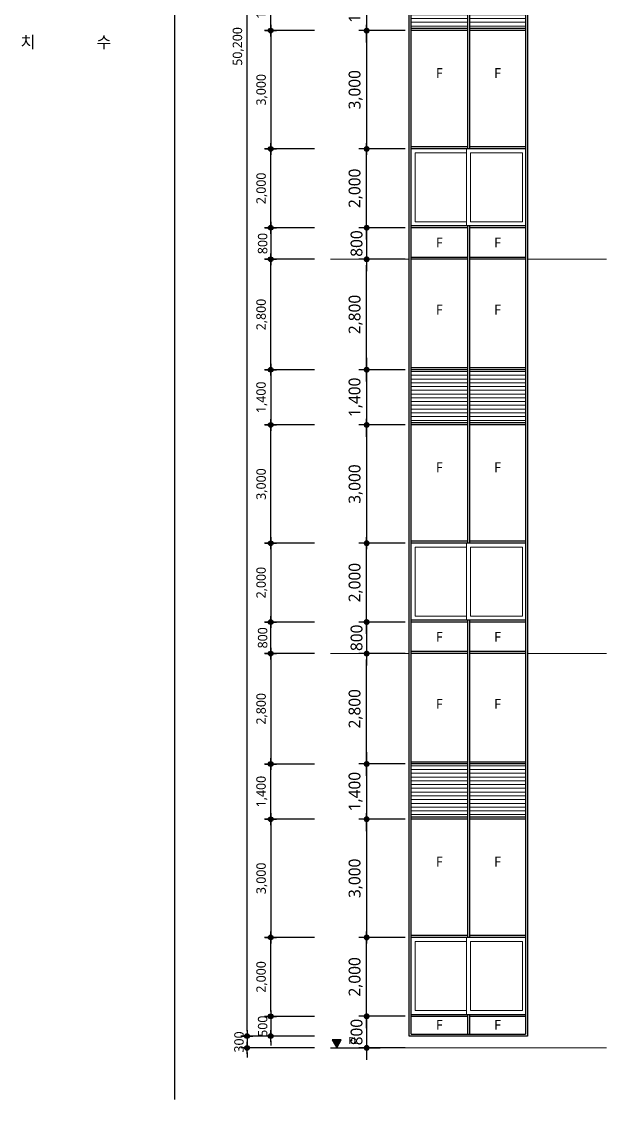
# Model space of a CAD drawing. Header units: millimetres. Extents: x 34479 to 326239, y 111570 to 168880.
# Drawn here: x 205157 to 219987, y 112615 to 139953 of the extents above; entities that cross this region are included whole.
import ezdxf
from ezdxf.enums import TextEntityAlignment as Align

# ---------------------------------------------------------------- set-up
doc = ezdxf.new("R2010")
doc.units = ezdxf.units.MM
doc.header["$LTSCALE"] = 100
doc.header["$MEASUREMENT"] = 0
doc.header["$PDSIZE"] = -10
doc.linetypes.add('CEN', pattern=[62, 60, -1, 0, -1])
doc.layers.get('0').update_dxf_attribs({"linetype": 'CONTINUOUS'})
doc.layers.get('Defpoints').update_dxf_attribs({"color": 153, "linetype": 'CONTINUOUS'})
for name, color, linetype, lineweight in [('A-AXIS-LINE', 1, 'CEN', 15), ('A-ELEV-LIN3', 8, 'CONTINUOUS', 18), ('A-ELEV-WIN', 4, 'CONTINUOUS', 25), ('A-MKXS-TEXT1', 3, 'CONTINUOUS', 25), ('A-XXXX-SYMB', 7, 'CONTINUOUS', 25)]:
    doc.layers.add(name, color=color, linetype=linetype, lineweight=lineweight)
doc.layers.add('A-XXXX-NPLT', color=144, linetype='CONTINUOUS', plot=False)
for name, color, linetype in [('A-XXXX-TABL', 7, 'CONTINUOUS'), ('A-XXXX-TXT2', 3, 'CONTINUOUS'), ('dim', 7, 'CONTINUOUS'), ('NDIM', 7, 'CONTINUOUS')]:
    doc.layers.add(name, color=color, linetype=linetype)
doc.styles.add('HY울릉도L', font='')
doc.styles.add('돋움체', font='')
doc.styles.add('맑은고딕', font='malgun.ttf')
doc.styles.get('HY울릉도L').set_extended_font_data('HYwulM')
doc.styles.get('돋움체').set_extended_font_data('DotumChe')
doc.dimstyles.new('CDIM', dxfattribs={"dimtxt": 3, "dimasz": 1.5, "dimexe": 2, "dimexo": 1, "dimgap": 1, "dimtad": 1, "dimdec": 0, "dimrnd": 0.5, "dimzin": 0, "dimdsep": 32, "dimlunit": 6, "dimtxsty": 'HY울릉도L', "dimblk1": '_CIDOT', "dimblk2": '_CIDOT', "dimsah": 1, "dimcen": 5.5, "dimclrd": 2, "dimclre": 2, "dimclrt": 7, "dimadec": 0, "dimazin": 0, "dimtfac": 1, "dimtdec": 0, "dimtix": 1, "dimtmove": 2, "dimatfit": 1, "dimldrblk": '_CIDOT', "dimfxl": 1, "dimtolj": 1, "dimtzin": 0, "dimlwd": -1, "dimarcsym": 0})
doc.dimstyles.new('NDIM', dxfattribs={"dimscale": 5, "dimtxt": 3, "dimasz": 1.5, "dimexe": 2, "dimexo": 5, "dimgap": 1, "dimtad": 1, "dimdec": 0, "dimrnd": 0.25, "dimzin": 0, "dimdsep": 46, "dimlunit": 6, "dimtxsty": '돋움체', "dimblk1": '_CIDOT', "dimblk2": '_CIDOT', "dimsah": 1, "dimcen": 5, "dimclrd": 7, "dimclre": 7, "dimclrt": 3, "dimadec": 0, "dimazin": 0, "dimtfac": 1, "dimtdec": 0, "dimtix": 1, "dimtmove": 2, "dimatfit": 1, "dimfxl": 1, "dimtolj": 1, "dimtzin": 0, "dimarcsym": 0})

# ---------------------------------------------------------------- blocks, each defined once
blk = doc.blocks.new('_CIDOT')
at = {"color": 0, "linetype": 'ByBlock'}
blk.add_line((2, 0), (-1, 0), dxfattribs=at)
at = {"color": 0, "linetype": 'ByBlock', "const_width": 0.5}
blk.add_lwpolyline([(-0.25, 0, 1), (0.25, 0, 1)], format="xyb", close=True, dxfattribs=at)
blk = doc.blocks.new('*D224')
at = {"layer": 'A-XXXX-NPLT', "transparency": 16777216}
for p, q in [((-1080, 10850), (-1080, 11000)), ((-1080, 10700), (-1080, 9900)), ((-1080, 9750), (-1080, 9600))]:
    blk.add_line(p, q, dxfattribs=at)
at = {"layer": 'A-XXXX-NPLT', "lineweight": -2, "transparency": 16777216}
for p, q in [((-100, 10700), (-1280, 10700)), ((-100, 9900), (-1280, 9900))]:
    blk.add_line(p, q, dxfattribs=at)
at = {"layer": 'Defpoints', "color": 0, "transparency": 16777216}
for p in [(0, 10700), (-1080, 9900), (0, 9900)]:
    blk.add_point(p, dxfattribs=at)
at = {"layer": 'A-XXXX-NPLT', "transparency": 16777216, "xscale": 150, "yscale": 150, "zscale": 150}
for p, rotation in [((-1080, 10700), 270), ((-1080, 9900), 90)]:
    blk.add_blockref('_CIDOT', p, dxfattribs=dict(at, rotation=rotation))
at = {"layer": 'A-XXXX-NPLT', "color": 3, "transparency": 16777216, "insert": (-1335, 10300), "char_height": 300, "attachment_point": 5, "rotation": 90, "style": '맑은고딕'}
blk.add_mtext('\\A1;800', dxfattribs=at)
blk = doc.blocks.new('*D225')
at = {"layer": 'A-XXXX-NPLT', "lineweight": -2, "transparency": 16777216}
for p, q in [((-100, 12700), (-1280, 12700)), ((-100, 10700), (-1280, 10700))]:
    blk.add_line(p, q, dxfattribs=at)
at = {"layer": 'A-XXXX-NPLT', "transparency": 16777216}
blk.add_line((-1080, 10850), (-1080, 12550), dxfattribs=at)
at = {"layer": 'Defpoints', "color": 0, "transparency": 16777216}
for p in [(-1080, 12700), (0, 12700), (0, 10700)]:
    blk.add_point(p, dxfattribs=at)
at = {"layer": 'A-XXXX-NPLT', "transparency": 16777216, "xscale": 150, "yscale": 150, "zscale": 150}
for p, rotation in [((-1080, 12700), 90), ((-1080, 10700), 270)]:
    blk.add_blockref('_CIDOT', p, dxfattribs=dict(at, rotation=rotation))
at = {"layer": 'A-XXXX-NPLT', "color": 3, "transparency": 16777216, "insert": (-1360, 11700), "char_height": 300, "attachment_point": 5, "rotation": 90, "style": '맑은고딕'}
blk.add_mtext('\\A1;2,000', dxfattribs=at)
blk = doc.blocks.new('*D226')
at = {"layer": 'A-XXXX-NPLT', "lineweight": -2, "transparency": 16777216}
for p, q in [((-100, 19900), (-1280, 19900)), ((-100, 17100), (-1280, 17100))]:
    blk.add_line(p, q, dxfattribs=at)
at = {"layer": 'A-XXXX-NPLT', "transparency": 16777216}
blk.add_line((-1080, 17250), (-1080, 19750), dxfattribs=at)
at = {"layer": 'Defpoints', "color": 0, "transparency": 16777216}
for p in [(-1080, 19900), (0, 19900), (0, 17100)]:
    blk.add_point(p, dxfattribs=at)
at = {"layer": 'A-XXXX-NPLT', "transparency": 16777216, "xscale": 150, "yscale": 150, "zscale": 150}
for p, rotation in [((-1080, 19900), 90), ((-1080, 17100), 270)]:
    blk.add_blockref('_CIDOT', p, dxfattribs=dict(at, rotation=rotation))
at = {"layer": 'A-XXXX-NPLT', "color": 3, "transparency": 16777216, "insert": (-1360, 18500), "char_height": 300, "attachment_point": 5, "rotation": 90, "style": '맑은고딕'}
blk.add_mtext('\\A1;2,800', dxfattribs=at)
blk = doc.blocks.new('*D227')
at = {"layer": 'A-XXXX-NPLT', "lineweight": -2, "transparency": 16777216}
for p, q in [((-100, 17100), (-1280, 17100)), ((-100, 15700), (-1280, 15700))]:
    blk.add_line(p, q, dxfattribs=at)
at = {"layer": 'A-XXXX-NPLT', "transparency": 16777216}
blk.add_line((-1080, 16950), (-1080, 15850), dxfattribs=at)
at = {"layer": 'Defpoints', "color": 0, "transparency": 16777216}
for p in [(0, 17100), (-1080, 15700), (0, 15700)]:
    blk.add_point(p, dxfattribs=at)
at = {"layer": 'A-XXXX-NPLT', "transparency": 16777216, "xscale": 150, "yscale": 150, "zscale": 150}
for p, rotation in [((-1080, 17100), 90), ((-1080, 15700), 270)]:
    blk.add_blockref('_CIDOT', p, dxfattribs=dict(at, rotation=rotation))
at = {"layer": 'A-XXXX-NPLT', "color": 3, "transparency": 16777216, "insert": (-1361, 16400), "char_height": 300, "attachment_point": 5, "rotation": 90, "style": '맑은고딕'}
blk.add_mtext('\\A1;1,400', dxfattribs=at)
blk = doc.blocks.new('*D228')
at = {"layer": 'A-XXXX-NPLT', "lineweight": -2, "transparency": 16777216}
for p, q in [((-100, 15700), (-1280, 15700)), ((-100, 12700), (-1280, 12700))]:
    blk.add_line(p, q, dxfattribs=at)
at = {"layer": 'A-XXXX-NPLT', "transparency": 16777216}
blk.add_line((-1080, 15550), (-1080, 12850), dxfattribs=at)
at = {"layer": 'Defpoints', "color": 0, "transparency": 16777216}
for p in [(0, 15700), (-1080, 12700), (0, 12700)]:
    blk.add_point(p, dxfattribs=at)
at = {"layer": 'A-XXXX-NPLT', "transparency": 16777216, "xscale": 150, "yscale": 150, "zscale": 150}
for p, rotation in [((-1080, 15700), 90), ((-1080, 12700), 270)]:
    blk.add_blockref('_CIDOT', p, dxfattribs=dict(at, rotation=rotation))
at = {"layer": 'A-XXXX-NPLT', "color": 3, "transparency": 16777216, "insert": (-1360, 14200), "char_height": 300, "attachment_point": 5, "rotation": 90, "style": '맑은고딕'}
blk.add_mtext('\\A1;3,000', dxfattribs=at)
blk = doc.blocks.new('*D229')
at = {"layer": 'A-XXXX-NPLT', "transparency": 16777216}
for p, q in [((-1080, 850), (-1080, 1000)), ((-1080, 700), (-1080, -100)), ((-1080, -250), (-1080, -400))]:
    blk.add_line(p, q, dxfattribs=at)
at = {"layer": 'A-XXXX-NPLT', "lineweight": -2, "transparency": 16777216}
for p, q in [((-100, 700), (-1280, 700)), ((-100, -100), (-1280, -100))]:
    blk.add_line(p, q, dxfattribs=at)
at = {"layer": 'Defpoints', "color": 0, "transparency": 16777216}
for p in [(0, 700), (-1080, -100), (0, -100)]:
    blk.add_point(p, dxfattribs=at)
at = {"layer": 'A-XXXX-NPLT', "transparency": 16777216, "xscale": 150, "yscale": 150, "zscale": 150}
for p, rotation in [((-1080, 700), 270), ((-1080, -100), 90)]:
    blk.add_blockref('_CIDOT', p, dxfattribs=dict(at, rotation=rotation))
at = {"layer": 'A-XXXX-NPLT', "color": 3, "transparency": 16777216, "insert": (-1335, 300), "char_height": 300, "attachment_point": 5, "rotation": 90, "style": '맑은고딕'}
blk.add_mtext('\\A1;800', dxfattribs=at)
blk = doc.blocks.new('*D230')
at = {"layer": 'A-XXXX-NPLT', "lineweight": -2, "transparency": 16777216}
for p, q in [((-100, 2700), (-1280, 2700)), ((-100, 700), (-1280, 700))]:
    blk.add_line(p, q, dxfattribs=at)
at = {"layer": 'A-XXXX-NPLT', "transparency": 16777216}
blk.add_line((-1080, 850), (-1080, 2550), dxfattribs=at)
at = {"layer": 'Defpoints', "color": 0, "transparency": 16777216}
for p in [(-1080, 2700), (0, 2700), (0, 700)]:
    blk.add_point(p, dxfattribs=at)
at = {"layer": 'A-XXXX-NPLT', "transparency": 16777216, "xscale": 150, "yscale": 150, "zscale": 150}
for p, rotation in [((-1080, 2700), 90), ((-1080, 700), 270)]:
    blk.add_blockref('_CIDOT', p, dxfattribs=dict(at, rotation=rotation))
at = {"layer": 'A-XXXX-NPLT', "color": 3, "transparency": 16777216, "insert": (-1360, 1700), "char_height": 300, "attachment_point": 5, "rotation": 90, "style": '맑은고딕'}
blk.add_mtext('\\A1;2,000', dxfattribs=at)
blk = doc.blocks.new('*D231')
at = {"layer": 'A-XXXX-NPLT', "lineweight": -2, "transparency": 16777216}
for p, q in [((-100, 9900), (-1280, 9900)), ((-100, 7100), (-1280, 7100))]:
    blk.add_line(p, q, dxfattribs=at)
at = {"layer": 'A-XXXX-NPLT', "transparency": 16777216}
blk.add_line((-1080, 7250), (-1080, 9750), dxfattribs=at)
at = {"layer": 'Defpoints', "color": 0, "transparency": 16777216}
for p in [(-1080, 9900), (0, 9900), (0, 7100)]:
    blk.add_point(p, dxfattribs=at)
at = {"layer": 'A-XXXX-NPLT', "transparency": 16777216, "xscale": 150, "yscale": 150, "zscale": 150}
for p, rotation in [((-1080, 9900), 90), ((-1080, 7100), 270)]:
    blk.add_blockref('_CIDOT', p, dxfattribs=dict(at, rotation=rotation))
at = {"layer": 'A-XXXX-NPLT', "color": 3, "transparency": 16777216, "insert": (-1360, 8500), "char_height": 300, "attachment_point": 5, "rotation": 90, "style": '맑은고딕'}
blk.add_mtext('\\A1;2,800', dxfattribs=at)
blk = doc.blocks.new('*D232')
at = {"layer": 'A-XXXX-NPLT', "lineweight": -2, "transparency": 16777216}
for p, q in [((-100, 7100), (-1280, 7100)), ((-100, 5700), (-1280, 5700))]:
    blk.add_line(p, q, dxfattribs=at)
at = {"layer": 'A-XXXX-NPLT', "transparency": 16777216}
blk.add_line((-1080, 6950), (-1080, 5850), dxfattribs=at)
at = {"layer": 'Defpoints', "color": 0, "transparency": 16777216}
for p in [(0, 7100), (-1080, 5700), (0, 5700)]:
    blk.add_point(p, dxfattribs=at)
at = {"layer": 'A-XXXX-NPLT', "transparency": 16777216, "xscale": 150, "yscale": 150, "zscale": 150}
for p, rotation in [((-1080, 7100), 90), ((-1080, 5700), 270)]:
    blk.add_blockref('_CIDOT', p, dxfattribs=dict(at, rotation=rotation))
at = {"layer": 'A-XXXX-NPLT', "color": 3, "transparency": 16777216, "insert": (-1361, 6400), "char_height": 300, "attachment_point": 5, "rotation": 90, "style": '맑은고딕'}
blk.add_mtext('\\A1;1,400', dxfattribs=at)
blk = doc.blocks.new('*D233')
at = {"layer": 'A-XXXX-NPLT', "lineweight": -2, "transparency": 16777216}
for p, q in [((-100, 5700), (-1280, 5700)), ((-100, 2700), (-1280, 2700))]:
    blk.add_line(p, q, dxfattribs=at)
at = {"layer": 'A-XXXX-NPLT', "transparency": 16777216}
blk.add_line((-1080, 5550), (-1080, 2850), dxfattribs=at)
at = {"layer": 'Defpoints', "color": 0, "transparency": 16777216}
for p in [(0, 5700), (-1080, 2700), (0, 2700)]:
    blk.add_point(p, dxfattribs=at)
at = {"layer": 'A-XXXX-NPLT', "transparency": 16777216, "xscale": 150, "yscale": 150, "zscale": 150}
for p, rotation in [((-1080, 5700), 90), ((-1080, 2700), 270)]:
    blk.add_blockref('_CIDOT', p, dxfattribs=dict(at, rotation=rotation))
at = {"layer": 'A-XXXX-NPLT', "color": 3, "transparency": 16777216, "insert": (-1360, 4200), "char_height": 300, "attachment_point": 5, "rotation": 90, "style": '맑은고딕'}
blk.add_mtext('\\A1;3,000', dxfattribs=at)
blk = doc.blocks.new('*D234')
at = {"layer": 'A-XXXX-NPLT', "transparency": 16777216}
for p, q in [((-1080, 20850), (-1080, 21000)), ((-1080, 20700), (-1080, 19900)), ((-1080, 19750), (-1080, 19600))]:
    blk.add_line(p, q, dxfattribs=at)
at = {"layer": 'A-XXXX-NPLT', "lineweight": -2, "transparency": 16777216}
for p, q in [((-100, 20700), (-1280, 20700)), ((-100, 19900), (-1280, 19900))]:
    blk.add_line(p, q, dxfattribs=at)
at = {"layer": 'Defpoints', "color": 0, "transparency": 16777216}
for p in [(0, 20700), (-1080, 19900), (0, 19900)]:
    blk.add_point(p, dxfattribs=at)
at = {"layer": 'A-XXXX-NPLT', "transparency": 16777216, "xscale": 150, "yscale": 150, "zscale": 150}
for p, rotation in [((-1080, 20700), 270), ((-1080, 19900), 90)]:
    blk.add_blockref('_CIDOT', p, dxfattribs=dict(at, rotation=rotation))
at = {"layer": 'A-XXXX-NPLT', "color": 3, "transparency": 16777216, "insert": (-1335, 20300), "char_height": 300, "attachment_point": 5, "rotation": 90, "style": '맑은고딕'}
blk.add_mtext('\\A1;800', dxfattribs=at)
blk = doc.blocks.new('*D235')
at = {"layer": 'A-XXXX-NPLT', "lineweight": -2, "transparency": 16777216}
for p, q in [((-100, 22700), (-1280, 22700)), ((-100, 20700), (-1280, 20700))]:
    blk.add_line(p, q, dxfattribs=at)
at = {"layer": 'A-XXXX-NPLT', "transparency": 16777216}
blk.add_line((-1080, 20850), (-1080, 22550), dxfattribs=at)
at = {"layer": 'Defpoints', "color": 0, "transparency": 16777216}
for p in [(-1080, 22700), (0, 22700), (0, 20700)]:
    blk.add_point(p, dxfattribs=at)
at = {"layer": 'A-XXXX-NPLT', "transparency": 16777216, "xscale": 150, "yscale": 150, "zscale": 150}
for p, rotation in [((-1080, 22700), 90), ((-1080, 20700), 270)]:
    blk.add_blockref('_CIDOT', p, dxfattribs=dict(at, rotation=rotation))
at = {"layer": 'A-XXXX-NPLT', "color": 3, "transparency": 16777216, "insert": (-1360, 21700), "char_height": 300, "attachment_point": 5, "rotation": 90, "style": '맑은고딕'}
blk.add_mtext('\\A1;2,000', dxfattribs=at)
blk = doc.blocks.new('*D237')
at = {"layer": 'A-XXXX-NPLT', "lineweight": -2, "transparency": 16777216}
for p, q in [((-100, 27100), (-1280, 27100)), ((-100, 25700), (-1280, 25700))]:
    blk.add_line(p, q, dxfattribs=at)
at = {"layer": 'A-XXXX-NPLT', "transparency": 16777216}
blk.add_line((-1080, 26950), (-1080, 25850), dxfattribs=at)
at = {"layer": 'Defpoints', "color": 0, "transparency": 16777216}
for p in [(0, 27100), (-1080, 25700), (0, 25700)]:
    blk.add_point(p, dxfattribs=at)
at = {"layer": 'A-XXXX-NPLT', "transparency": 16777216, "xscale": 150, "yscale": 150, "zscale": 150}
for p, rotation in [((-1080, 27100), 90), ((-1080, 25700), 270)]:
    blk.add_blockref('_CIDOT', p, dxfattribs=dict(at, rotation=rotation))
at = {"layer": 'A-XXXX-NPLT', "color": 3, "transparency": 16777216, "insert": (-1361, 26400), "char_height": 300, "attachment_point": 5, "rotation": 90, "style": '맑은고딕'}
blk.add_mtext('\\A1;1,400', dxfattribs=at)
blk = doc.blocks.new('*D238')
at = {"layer": 'A-XXXX-NPLT', "lineweight": -2, "transparency": 16777216}
for p, q in [((-100, 25700), (-1280, 25700)), ((-100, 22700), (-1280, 22700))]:
    blk.add_line(p, q, dxfattribs=at)
at = {"layer": 'A-XXXX-NPLT', "transparency": 16777216}
blk.add_line((-1080, 25550), (-1080, 22850), dxfattribs=at)
at = {"layer": 'Defpoints', "color": 0, "transparency": 16777216}
for p in [(0, 25700), (-1080, 22700), (0, 22700)]:
    blk.add_point(p, dxfattribs=at)
at = {"layer": 'A-XXXX-NPLT', "transparency": 16777216, "xscale": 150, "yscale": 150, "zscale": 150}
for p, rotation in [((-1080, 25700), 90), ((-1080, 22700), 270)]:
    blk.add_blockref('_CIDOT', p, dxfattribs=dict(at, rotation=rotation))
at = {"layer": 'A-XXXX-NPLT', "color": 3, "transparency": 16777216, "insert": (-1360, 24200), "char_height": 300, "attachment_point": 5, "rotation": 90, "style": '맑은고딕'}
blk.add_mtext('\\A1;3,000', dxfattribs=at)
blk = doc.blocks.new('DIMDOT')
at = {"layer": 'dim'}
h = blk.add_hatch(color=7, dxfattribs=at)
h.paths.add_polyline_path([(0, 0.23), (0, 0.5, 0.414214), (-0.5, 0), (-0.23, 0, -0.414214)])
h.paths.add_polyline_path([(0, 0.23, 0.414214), (-0.23, 0), (0, 0)])
h.paths.add_polyline_path([(0.23, 0, 0.414214), (0, 0.23), (0, 0)], flags=17)
h.paths.add_polyline_path([(0, 0.5), (0, 0.23, -0.414214), (0.23, 0), (0.5, 0, 0.414214)])
h.paths.add_polyline_path([(0.5, 0), (0.23, 0, -0.414214), (0, -0.23), (0, -0.5, 0.414214)])
h.paths.add_polyline_path([(0.23, 0), (0, 0), (0, -0.23, 0.414214)], flags=17)
h.paths.add_polyline_path([(0, 0), (-0.23, 0, 0.414214), (0, -0.23)])
h.paths.add_polyline_path([(0, -0.5), (0, -0.23, -0.414214), (-0.23, 0), (-0.5, 0, 0.414214)])
at = {"layer": 'dim', "color": 7}
for p, q in [((-1.25, 0), (1.25, 0)), ((0, -1.25), (0, 1.25))]:
    blk.add_line(p, q, dxfattribs=at)
for radius in [0.5, 0.233]:
    blk.add_circle((0, 0), radius, dxfattribs=at)
blk = doc.blocks.new('*D257')
at = {"layer": 'Defpoints', "color": 0, "transparency": 16777216}
for p in [(210875, 164423, 0), (212987, 164423), (212987, 114223, 0)]:
    blk.add_point(p, dxfattribs=at)
at = {"layer": 'NDIM', "lineweight": -2, "transparency": 16777216}
for p, q in [((212587, 164423, 0), (210715, 164423, 0)), ((210875, 114343, 0), (210875, 164303, 0)), ((212587, 114223, 0), (210715, 114223, 0))]:
    blk.add_line(p, q, dxfattribs=at)
at = {"layer": 'NDIM', "lineweight": -2, "transparency": 16777216, "xscale": 120, "yscale": 120, "zscale": 120}
for p, rotation in [((210875, 164423, 0), 90), ((210875, 114223, 0), 270)]:
    blk.add_blockref('DIMDOT', p, dxfattribs=dict(at, rotation=rotation))
at = {"layer": 'NDIM', "color": 3, "transparency": 16777216, "insert": (210651, 139323, 0), "char_height": 240, "attachment_point": 5, "rotation": 90, "style": '맑은고딕'}
blk.add_mtext('\\A1;50,200', dxfattribs=at)
blk = doc.blocks.new('*D260')
at = {"layer": 'Defpoints', "color": 0, "transparency": 16777216}
for p in [(212987, 114223, 0), (210875, 113923, 0), (212987, 113923, 0)]:
    blk.add_point(p, dxfattribs=at)
at = {"layer": 'NDIM', "lineweight": -2, "transparency": 16777216}
for p, q in [((210875, 114343, 0), (210875, 114463, 0)), ((212587, 114223, 0), (210715, 114223, 0)), ((210875, 114223, 0), (210875, 113923, 0)), ((212587, 113923, 0), (210715, 113923, 0)), ((210875, 113803, 0), (210875, 113683, 0))]:
    blk.add_line(p, q, dxfattribs=at)
at = {"layer": 'NDIM', "lineweight": -2, "transparency": 16777216, "xscale": 120, "yscale": 120, "zscale": 120}
for p, rotation in [((210875, 114223, 0), 270), ((210875, 113923, 0), 90)]:
    blk.add_blockref('DIMDOT', p, dxfattribs=dict(at, rotation=rotation))
at = {"layer": 'NDIM', "color": 3, "transparency": 16777216, "insert": (210671, 114073, 0), "char_height": 240, "attachment_point": 5, "rotation": 90, "style": '맑은고딕'}
blk.add_mtext('\\A1;300', dxfattribs=at)
blk = doc.blocks.new('*D268')
at = {"layer": 'Defpoints', "color": 0, "transparency": 16777216}
for p in [(211475, 141123), (212987, 141123, 0), (212987, 139723, 0)]:
    blk.add_point(p, dxfattribs=at)
at = {"layer": 'NDIM', "lineweight": -2, "transparency": 16777216}
for p, q in [((212587, 141123), (211315, 141123)), ((211475, 139843), (211475, 141003)), ((212587, 139723), (211315, 139723))]:
    blk.add_line(p, q, dxfattribs=at)
at = {"layer": 'NDIM', "lineweight": -2, "transparency": 16777216, "xscale": 120, "yscale": 120, "zscale": 120}
for p, rotation in [((211475, 141123), 90), ((211475, 139723), 270)]:
    blk.add_blockref('DIMDOT', p, dxfattribs=dict(at, rotation=rotation))
at = {"layer": 'NDIM', "color": 3, "transparency": 16777216, "insert": (211250, 140423), "char_height": 240, "attachment_point": 5, "rotation": 90, "style": '맑은고딕'}
blk.add_mtext('\\A1;1,400', dxfattribs=at)
blk = doc.blocks.new('*D269')
at = {"layer": 'Defpoints', "color": 0, "transparency": 16777216}
for p in [(212987, 139723, 0), (211475, 136723), (212987, 136723, 0)]:
    blk.add_point(p, dxfattribs=at)
at = {"layer": 'NDIM', "lineweight": -2, "transparency": 16777216}
for p, q in [((212587, 139723), (211315, 139723)), ((211475, 139603), (211475, 136843)), ((212587, 136723), (211315, 136723))]:
    blk.add_line(p, q, dxfattribs=at)
at = {"layer": 'NDIM', "lineweight": -2, "transparency": 16777216, "xscale": 120, "yscale": 120, "zscale": 120}
for p, rotation in [((211475, 139723), 90), ((211475, 136723), 270)]:
    blk.add_blockref('DIMDOT', p, dxfattribs=dict(at, rotation=rotation))
at = {"layer": 'NDIM', "color": 3, "transparency": 16777216, "insert": (211251, 138223), "char_height": 240, "attachment_point": 5, "rotation": 90, "style": '맑은고딕'}
blk.add_mtext('\\A1;3,000', dxfattribs=at)
blk = doc.blocks.new('*D270')
at = {"layer": 'Defpoints', "color": 0, "transparency": 16777216}
for p in [(211475, 136723), (212987, 136723, 0), (212987, 134723, 0)]:
    blk.add_point(p, dxfattribs=at)
at = {"layer": 'NDIM', "lineweight": -2, "transparency": 16777216}
for p, q in [((212587, 136723), (211315, 136723)), ((211475, 134843), (211475, 136603)), ((212587, 134723), (211315, 134723))]:
    blk.add_line(p, q, dxfattribs=at)
at = {"layer": 'NDIM', "lineweight": -2, "transparency": 16777216, "xscale": 120, "yscale": 120, "zscale": 120}
for p, rotation in [((211475, 136723), 90), ((211475, 134723), 270)]:
    blk.add_blockref('DIMDOT', p, dxfattribs=dict(at, rotation=rotation))
at = {"layer": 'NDIM', "color": 3, "transparency": 16777216, "insert": (211251, 135723), "char_height": 240, "attachment_point": 5, "rotation": 90, "style": '맑은고딕'}
blk.add_mtext('\\A1;2,000', dxfattribs=at)
blk = doc.blocks.new('*D271')
at = {"layer": 'Defpoints', "color": 0, "transparency": 16777216}
for p in [(212987, 134723, 0), (211475, 133923), (212987, 133923, 0)]:
    blk.add_point(p, dxfattribs=at)
at = {"layer": 'NDIM', "lineweight": -2, "transparency": 16777216}
for p, q in [((212587, 134723), (211315, 134723)), ((211475, 134603), (211475, 134043)), ((212587, 133923), (211315, 133923))]:
    blk.add_line(p, q, dxfattribs=at)
at = {"layer": 'NDIM', "lineweight": -2, "transparency": 16777216, "xscale": 120, "yscale": 120, "zscale": 120}
for p, rotation in [((211475, 134723), 90), ((211475, 133923), 270)]:
    blk.add_blockref('DIMDOT', p, dxfattribs=dict(at, rotation=rotation))
at = {"layer": 'NDIM', "color": 3, "transparency": 16777216, "insert": (211271, 134323), "char_height": 240, "attachment_point": 5, "rotation": 90, "style": '맑은고딕'}
blk.add_mtext('\\A1;800', dxfattribs=at)
blk = doc.blocks.new('*D272')
at = {"layer": 'Defpoints', "color": 0, "transparency": 16777216}
for p in [(211475, 133923), (212987, 133923, 0), (212987, 131123, 0)]:
    blk.add_point(p, dxfattribs=at)
at = {"layer": 'NDIM', "lineweight": -2, "transparency": 16777216}
for p, q in [((212587, 133923), (211315, 133923)), ((211475, 131243), (211475, 133803)), ((212587, 131123), (211315, 131123))]:
    blk.add_line(p, q, dxfattribs=at)
at = {"layer": 'NDIM', "lineweight": -2, "transparency": 16777216, "xscale": 120, "yscale": 120, "zscale": 120}
for p, rotation in [((211475, 133923), 90), ((211475, 131123), 270)]:
    blk.add_blockref('DIMDOT', p, dxfattribs=dict(at, rotation=rotation))
at = {"layer": 'NDIM', "color": 3, "transparency": 16777216, "insert": (211251, 132523), "char_height": 240, "attachment_point": 5, "rotation": 90, "style": '맑은고딕'}
blk.add_mtext('\\A1;2,800', dxfattribs=at)
blk = doc.blocks.new('*D273')
at = {"layer": 'Defpoints', "color": 0, "transparency": 16777216}
for p in [(212987, 131123, 0), (211475, 129723), (212987, 129723, 0)]:
    blk.add_point(p, dxfattribs=at)
at = {"layer": 'NDIM', "lineweight": -2, "transparency": 16777216}
for p, q in [((212587, 131123), (211315, 131123)), ((211475, 131003), (211475, 129843)), ((212587, 129723), (211315, 129723))]:
    blk.add_line(p, q, dxfattribs=at)
at = {"layer": 'NDIM', "lineweight": -2, "transparency": 16777216, "xscale": 120, "yscale": 120, "zscale": 120}
for p, rotation in [((211475, 131123), 90), ((211475, 129723), 270)]:
    blk.add_blockref('DIMDOT', p, dxfattribs=dict(at, rotation=rotation))
at = {"layer": 'NDIM', "color": 3, "transparency": 16777216, "insert": (211250, 130423), "char_height": 240, "attachment_point": 5, "rotation": 90, "style": '맑은고딕'}
blk.add_mtext('\\A1;1,400', dxfattribs=at)
blk = doc.blocks.new('*D274')
at = {"layer": 'Defpoints', "color": 0, "transparency": 16777216}
for p in [(211475, 129723), (212987, 129723, 0), (212987, 126723, 0)]:
    blk.add_point(p, dxfattribs=at)
at = {"layer": 'NDIM', "lineweight": -2, "transparency": 16777216}
for p, q in [((212587, 129723), (211315, 129723)), ((211475, 126843), (211475, 129603)), ((212587, 126723), (211315, 126723))]:
    blk.add_line(p, q, dxfattribs=at)
at = {"layer": 'NDIM', "lineweight": -2, "transparency": 16777216, "xscale": 120, "yscale": 120, "zscale": 120}
for p, rotation in [((211475, 129723), 90), ((211475, 126723), 270)]:
    blk.add_blockref('DIMDOT', p, dxfattribs=dict(at, rotation=rotation))
at = {"layer": 'NDIM', "color": 3, "transparency": 16777216, "insert": (211251, 128223), "char_height": 240, "attachment_point": 5, "rotation": 90, "style": '맑은고딕'}
blk.add_mtext('\\A1;3,000', dxfattribs=at)
blk = doc.blocks.new('*D275')
at = {"layer": 'Defpoints', "color": 0, "transparency": 16777216}
for p in [(212987, 126723, 0), (211475, 124723), (212987, 124723, 0)]:
    blk.add_point(p, dxfattribs=at)
at = {"layer": 'NDIM', "lineweight": -2, "transparency": 16777216}
for p, q in [((212587, 126723), (211315, 126723)), ((211475, 126603), (211475, 124843)), ((212587, 124723), (211315, 124723))]:
    blk.add_line(p, q, dxfattribs=at)
at = {"layer": 'NDIM', "lineweight": -2, "transparency": 16777216, "xscale": 120, "yscale": 120, "zscale": 120}
for p, rotation in [((211475, 126723), 90), ((211475, 124723), 270)]:
    blk.add_blockref('DIMDOT', p, dxfattribs=dict(at, rotation=rotation))
at = {"layer": 'NDIM', "color": 3, "transparency": 16777216, "insert": (211251, 125723), "char_height": 240, "attachment_point": 5, "rotation": 90, "style": '맑은고딕'}
blk.add_mtext('\\A1;2,000', dxfattribs=at)
blk = doc.blocks.new('*D276')
at = {"layer": 'Defpoints', "color": 0, "transparency": 16777216}
for p in [(211475, 124723), (212987, 124723, 0), (212987, 123923, 0)]:
    blk.add_point(p, dxfattribs=at)
at = {"layer": 'NDIM', "lineweight": -2, "transparency": 16777216}
for p, q in [((212587, 124723), (211315, 124723)), ((211475, 124043), (211475, 124603)), ((212587, 123923), (211315, 123923))]:
    blk.add_line(p, q, dxfattribs=at)
at = {"layer": 'NDIM', "lineweight": -2, "transparency": 16777216, "xscale": 120, "yscale": 120, "zscale": 120}
for p, rotation in [((211475, 124723), 90), ((211475, 123923), 270)]:
    blk.add_blockref('DIMDOT', p, dxfattribs=dict(at, rotation=rotation))
at = {"layer": 'NDIM', "color": 3, "transparency": 16777216, "insert": (211271, 124323), "char_height": 240, "attachment_point": 5, "rotation": 90, "style": '맑은고딕'}
blk.add_mtext('\\A1;800', dxfattribs=at)
blk = doc.blocks.new('*D277')
at = {"layer": 'Defpoints', "color": 0, "transparency": 16777216}
for p in [(212987, 123923, 0), (211475, 121123), (212987, 121123, 0)]:
    blk.add_point(p, dxfattribs=at)
at = {"layer": 'NDIM', "lineweight": -2, "transparency": 16777216}
for p, q in [((212587, 123923), (211315, 123923)), ((211475, 123803), (211475, 121243)), ((212587, 121123), (211315, 121123))]:
    blk.add_line(p, q, dxfattribs=at)
at = {"layer": 'NDIM', "lineweight": -2, "transparency": 16777216, "xscale": 120, "yscale": 120, "zscale": 120}
for p, rotation in [((211475, 123923), 90), ((211475, 121123), 270)]:
    blk.add_blockref('DIMDOT', p, dxfattribs=dict(at, rotation=rotation))
at = {"layer": 'NDIM', "color": 3, "transparency": 16777216, "insert": (211251, 122523), "char_height": 240, "attachment_point": 5, "rotation": 90, "style": '맑은고딕'}
blk.add_mtext('\\A1;2,800', dxfattribs=at)
blk = doc.blocks.new('*D278')
at = {"layer": 'Defpoints', "color": 0, "transparency": 16777216}
for p in [(211475, 116723), (212987, 116723, 0), (212987, 114723, 0)]:
    blk.add_point(p, dxfattribs=at)
at = {"layer": 'NDIM', "lineweight": -2, "transparency": 16777216}
for p, q in [((212587, 116723), (211315, 116723)), ((211475, 114843), (211475, 116603)), ((212587, 114723), (211315, 114723))]:
    blk.add_line(p, q, dxfattribs=at)
at = {"layer": 'NDIM', "lineweight": -2, "transparency": 16777216, "xscale": 120, "yscale": 120, "zscale": 120}
for p, rotation in [((211475, 116723), 90), ((211475, 114723), 270)]:
    blk.add_blockref('DIMDOT', p, dxfattribs=dict(at, rotation=rotation))
at = {"layer": 'NDIM', "color": 3, "transparency": 16777216, "insert": (211251, 115723), "char_height": 240, "attachment_point": 5, "rotation": 90, "style": '맑은고딕'}
blk.add_mtext('\\A1;2,000', dxfattribs=at)
blk = doc.blocks.new('*D279')
at = {"layer": 'Defpoints', "color": 0, "transparency": 16777216}
for p in [(212987, 119723, 0), (211475, 116723), (212987, 116723, 0)]:
    blk.add_point(p, dxfattribs=at)
at = {"layer": 'NDIM', "lineweight": -2, "transparency": 16777216}
for p, q in [((212587, 119723), (211315, 119723)), ((211475, 119603), (211475, 116843)), ((212587, 116723), (211315, 116723))]:
    blk.add_line(p, q, dxfattribs=at)
at = {"layer": 'NDIM', "lineweight": -2, "transparency": 16777216, "xscale": 120, "yscale": 120, "zscale": 120}
for p, rotation in [((211475, 119723), 90), ((211475, 116723), 270)]:
    blk.add_blockref('DIMDOT', p, dxfattribs=dict(at, rotation=rotation))
at = {"layer": 'NDIM', "color": 3, "transparency": 16777216, "insert": (211251, 118223), "char_height": 240, "attachment_point": 5, "rotation": 90, "style": '맑은고딕'}
blk.add_mtext('\\A1;3,000', dxfattribs=at)
blk = doc.blocks.new('*D280')
at = {"layer": 'Defpoints', "color": 0, "transparency": 16777216}
for p in [(211475, 121123), (212987, 121123, 0), (212987, 119723, 0)]:
    blk.add_point(p, dxfattribs=at)
at = {"layer": 'NDIM', "lineweight": -2, "transparency": 16777216}
for p, q in [((212587, 121123), (211315, 121123)), ((211475, 119843), (211475, 121003)), ((212587, 119723), (211315, 119723))]:
    blk.add_line(p, q, dxfattribs=at)
at = {"layer": 'NDIM', "lineweight": -2, "transparency": 16777216, "xscale": 120, "yscale": 120, "zscale": 120}
for p, rotation in [((211475, 121123), 90), ((211475, 119723), 270)]:
    blk.add_blockref('DIMDOT', p, dxfattribs=dict(at, rotation=rotation))
at = {"layer": 'NDIM', "color": 3, "transparency": 16777216, "insert": (211250, 120423), "char_height": 240, "attachment_point": 5, "rotation": 90, "style": '맑은고딕'}
blk.add_mtext('\\A1;1,400', dxfattribs=at)
blk = doc.blocks.new('*D281')
at = {"layer": 'Defpoints', "color": 0, "transparency": 16777216}
for p in [(212987, 114723, 0), (211475, 114223), (212987, 114223, 0)]:
    blk.add_point(p, dxfattribs=at)
at = {"layer": 'NDIM', "lineweight": -2, "transparency": 16777216}
for p, q in [((211475, 114843), (211475, 114963)), ((212587, 114723), (211315, 114723)), ((211475, 114723), (211475, 114223)), ((212587, 114223), (211315, 114223)), ((211475, 114103), (211475, 113983))]:
    blk.add_line(p, q, dxfattribs=at)
at = {"layer": 'NDIM', "lineweight": -2, "transparency": 16777216, "xscale": 120, "yscale": 120, "zscale": 120}
for p, rotation in [((211475, 114723), 270), ((211475, 114223), 90)]:
    blk.add_blockref('DIMDOT', p, dxfattribs=dict(at, rotation=rotation))
at = {"layer": 'NDIM', "color": 3, "transparency": 16777216, "insert": (211271, 114473), "char_height": 240, "attachment_point": 5, "rotation": 90, "style": '맑은고딕'}
blk.add_mtext('\\A1;500', dxfattribs=at)
blk = doc.blocks.new('입면창2')
blk.add_wipeout([(0, 50400), (3000, 50400), (3000, 200), (0, 200)]).dxf.layer = 'A-ELEV-LIN3'
at = {"layer": 'A-ELEV-LIN3'}
h = blk.add_hatch(dxfattribs=at)
h.set_pattern_fill('ANSI31', color=253, scale=30, angle=315)
h.set_pattern_definition([(0, (-59545.61, -82760), (2e-14, 95.25), [])])
h.paths.add_polyline_path([(2950, 25750), (2950, 27100), (1525, 27100), (1525, 25750)])
h.paths.add_polyline_path([(50, 27100), (50, 25750), (1475, 25750), (1475, 27100)])
h = blk.add_hatch(dxfattribs=at)
h.set_pattern_fill('ANSI31', color=253, scale=30, angle=315)
h.set_pattern_definition([(0, (-59545.61, -92760), (2e-14, 95.25), [])])
h.paths.add_polyline_path([(2950, 15750), (2950, 17100), (1525, 17100), (1525, 15750)])
h.paths.add_polyline_path([(50, 17100), (50, 15750), (1475, 15750), (1475, 17100)])
h = blk.add_hatch(dxfattribs=at)
h.set_pattern_fill('ANSI31', color=253, scale=30, angle=315)
h.set_pattern_definition([(0, (-59545.61, -102760), (2e-14, 95.25), [])])
h.paths.add_polyline_path([(2950, 5750), (2950, 7100), (1525, 7100), (1525, 5750)])
h.paths.add_polyline_path([(50, 7100), (50, 5750), (1475, 5750), (1475, 7100)])
at = {"layer": 'A-ELEV-LIN3', "color": 253}
for points in [[(1450, 22700), (1450, 20750)], [(1450, 20850), (150, 20850), (150, 22600), (1450, 22600)], [(1450, 10850), (150, 10850), (150, 12600), (1450, 12600)], [(1450, 12700), (1450, 10750)], [(1450, 850), (150, 850), (150, 2600), (1450, 2600)], [(1450, 2700), (1450, 750)]]:
    blk.add_lwpolyline(points, dxfattribs=at)
for points in [[(1550, 22600), (2875, 22600), (2875, 20850), (1550, 20850)], [(1550, 12600), (2875, 12600), (2875, 10850), (1550, 10850)], [(1550, 2600), (2875, 2600), (2875, 850), (1550, 850)]]:
    blk.add_lwpolyline(points, close=True, dxfattribs=at)
at = {"layer": 'A-ELEV-WIN'}
for p, q in [((50, 750), (2950, 750)), ((50, 700), (1475, 700)), ((1475, 750), (1475, 250)), ((1525, 750), (1525, 250)), ((1525, 700), (2950, 700)), ((50, 250), (2950, 250))]:
    blk.add_line(p, q, dxfattribs=at)
blk.add_lwpolyline([(3000, 200), (0, 200), (0, 50400), (3000, 50400)], close=True, dxfattribs=at)
for points in [[(50, 250), (50, 50350), (2950, 50350), (2950, 250)], [(1475, 30750), (1475, 22700)], [(1525, 30750), (1525, 22700)], [(1475, 25750), (50, 25750)], [(1475, 25700), (50, 25700)], [(2950, 25750), (1525, 25750)], [(2950, 25700), (1525, 25700)], [(1475, 22750), (50, 22750)], [(2950, 22700), (50, 22700)], [(2950, 22750), (1525, 22750)], [(2950, 20750), (50, 20750)], [(1475, 20700), (50, 20700)], [(1475, 20750), (1475, 12700)], [(1525, 20750), (1525, 12700)], [(2950, 20700), (1525, 20700)], [(1475, 19950), (50, 19950)], [(1475, 19900), (50, 19900)], [(2950, 19950), (1525, 19950)], [(2950, 19900), (1525, 19900)], [(1475, 17150), (50, 17150)], [(1475, 17100), (50, 17100)], [(2950, 17150), (1525, 17150)], [(2950, 17100), (1525, 17100)], [(1475, 15750), (50, 15750)], [(1475, 15700), (50, 15700)], [(2950, 15750), (1525, 15750)], [(2950, 15700), (1525, 15700)], [(1475, 12750), (50, 12750)], [(2950, 12700), (50, 12700)], [(2950, 12750), (1525, 12750)], [(2950, 10750), (50, 10750)], [(1475, 10700), (50, 10700)], [(1475, 10750), (1475, 2700)], [(1525, 10750), (1525, 2700)], [(2950, 10700), (1525, 10700)], [(1475, 9950), (50, 9950)], [(1475, 9900), (50, 9900)], [(2950, 9950), (1525, 9950)], [(2950, 9900), (1525, 9900)], [(1475, 7150), (50, 7150)], [(2950, 7150), (1525, 7150)], [(1475, 7100), (50, 7100)], [(2950, 7100), (1525, 7100)], [(1475, 5750), (50, 5750)], [(2950, 5750), (1525, 5750)], [(1475, 5700), (50, 5700)], [(2950, 5700), (1525, 5700)], [(1475, 2750), (50, 2750)], [(2950, 2750), (1525, 2750)], [(2950, 2700), (50, 2700)]]:
    blk.add_lwpolyline(points, dxfattribs=at)
at = {"layer": 'A-MKXS-TEXT1', "style": '맑은고딕'}
for p in [(762.5, 24625), (2237.5, 24625), (762.5, 20325), (2237.5, 20325), (762.5, 18625), (2237.5, 18625), (762.5, 14625), (2237.5, 14625), (762.5, 10325), (2237.5, 10325), (762.5, 8625), (2237.5, 8625), (762.5, 4625), (2237.5, 4625), (762.5, 485.5), (2237.5, 485.5)]:
    blk.add_text('F', height=250, dxfattribs=at).set_placement(p, align=Align.MIDDLE_CENTER)
at = {"layer": 'A-XXXX-NPLT'}
for base, p1, p2, picture, middle in [((-1080, 25700), (0, 27100), (0, 25700), '*D237', (-1361, 26400)), ((-1080, 22700), (0, 25700), (0, 22700), '*D238', (-1360.2, 24200)), ((-1080, 22700), (0, 20700), (0, 22700), '*D235', (-1360.2, 21700)), ((-1080, 19900), (0, 17100), (0, 19900), '*D226', (-1360.2, 18500)), ((-1080, 15700), (0, 17100), (0, 15700), '*D227', (-1361, 16400)), ((-1080, 12700), (0, 15700), (0, 12700), '*D228', (-1360.2, 14200)), ((-1080, 12700), (0, 10700), (0, 12700), '*D225', (-1360.2, 11700)), ((-1080, 9900), (0, 7100), (0, 9900), '*D231', (-1360.2, 8500)), ((-1080, 5700), (0, 7100), (0, 5700), '*D232', (-1361, 6400)), ((-1080, 2700), (0, 5700), (0, 2700), '*D233', (-1360.2, 4200)), ((-1080, 2700), (0, 700), (0, 2700), '*D230', (-1360.2, 1700))]:
    dim = blk.add_linear_dim(base=base, p1=p1, p2=p2, angle=90, dimstyle='CDIM', override={"dimscale": 100, "dimtxsty": '맑은고딕', "dimclrd": 256, "dimclre": 256, "dimclrt": 3}, dxfattribs=at)
    dim.commit()
    dim.dimension.update_dxf_attribs({"geometry": picture, "text_midpoint": middle})
for p1, p2, picture, middle in [((0, 20700), (0, 19900), '*D234', (-1335, 20300)), ((0, 10700), (0, 9900), '*D224', (-1335, 10300)), ((0, 700), (0, -100), '*D229', (-1335, 300))]:
    dim = blk.add_aligned_dim(p1=p1, p2=p2, distance=-1080, dimstyle='CDIM', override={"dimscale": 100, "dimtxsty": '맑은고딕', "dimclrd": 256, "dimclre": 256, "dimclrt": 3}, dxfattribs=at)
    dim.commit()
    dim.dimension.update_dxf_attribs({"geometry": picture, "text_midpoint": middle})

msp = doc.modelspace()

# ---------------------------------------------------------------- linework, layer by layer
at = {"layer": 'A-AXIS-LINE'}
for p, q in [((219986.92, 133923.26), (212986.92, 133923.26)), ((219986.92, 123923.26), (212986.92, 123923.26)), ((219986.92, 113923.26), (212986.92, 113923.26))]:
    msp.add_line(p, q, dxfattribs=at)
at = {"layer": 'A-XXXX-SYMB'}
msp.add_line((212987.9, 113923.26), (214247.95, 113923.26), dxfattribs=at)
msp.add_lwpolyline([(213032.43, 114123.26), (213147.9, 113923.26), (213263.37, 114123.26)], close=True, dxfattribs=at)
msp.add_solid([(213032.43, 114123.26), (213263.37, 114123.26), (213147.9, 113923.26)], dxfattribs=at)
at = {"layer": 'A-XXXX-TABL'}
msp.add_line((209030.91, 167835.27), (209030.91, 112615.27), dxfattribs=at)

# ---------------------------------------------------------------- texts
at = {"layer": 'A-XXXX-TXT2', "style": '돋움체'}
msp.add_text('치        수', height=300, dxfattribs=at).set_placement((206281.36, 139280.55), align=Align.CENTER)

# ---------------------------------------------------------------- dimensions: what is measured, and where the dimension line sits
at = {"layer": 'NDIM'}
for base, p1, p2, angle, picture, middle in [((210874.9, 164423.26, 0), (212986.92, 114223.26, 0), (212986.92, 164423.26), 90, '*D257', (210650.77, 139323.26, 0)), ((211474.9, 141123.26, 0), (212986.92, 139723.26), (212986.92, 141123.26, 0), 90, '*D268', (211250.12, 140423.26, 0)), ((211474.9, 136723.26, 0), (212986.92, 139723.26), (212986.92, 136723.26), 270, '*D269', (211250.77, 138223.26, 0)), ((211474.9, 136723.26, 0), (212986.92, 134723.26), (212986.92, 136723.26), 90, '*D270', (211250.77, 135723.26, 0)), ((211474.9, 133923.26, 0), (212986.92, 134723.26), (212986.92, 133923.26, 0), 270, '*D271', (211270.91, 134323.26, 0)), ((211474.9, 133923.26, 0), (212986.92, 131123.26), (212986.92, 133923.26), 90, '*D272', (211250.77, 132523.26, 0)), ((211474.9, 129723.26, 0), (212986.92, 131123.26), (212986.92, 129723.26), 270, '*D273', (211250.12, 130423.26, 0)), ((211474.9, 129723.26, 0), (212986.92, 126723.26), (212986.92, 129723.26), 90, '*D274', (211250.77, 128223.26, 0)), ((211474.9, 124723.26, 0), (212986.92, 126723.26), (212986.92, 124723.26, 0), 270, '*D275', (211250.77, 125723.26, 0)), ((211474.9, 124723.26, 0), (212986.92, 123923.26), (212986.92, 124723.26), 90, '*D276', (211270.91, 124323.26, 0)), ((211474.9, 121123.26, 0), (212986.92, 123923.26), (212986.92, 121123.26, 0), 270, '*D277', (211250.77, 122523.26, 0)), ((211474.9, 121123.26, 0), (212986.92, 119723.26, 0), (212986.92, 121123.26, 0), 90, '*D280', (211250.12, 120423.26, 0)), ((211474.9, 116723.26, 0), (212986.92, 119723.26, 0), (212986.92, 116723.26, 0), 270, '*D279', (211250.77, 118223.26, 0)), ((211474.9, 116723.26, 0), (212986.92, 114723.26, 0), (212986.92, 116723.26, 0), 90, '*D278', (211250.77, 115723.26, 0)), ((211474.9, 114223.26, 0), (212986.92, 114723.26, 0), (212986.92, 114223.26, 0), 270, '*D281', (211270.91, 114473.26, 0)), ((210874.9, 113923.26, 0), (212986.92, 114223.26, 0), (212986.92, 113923.26, 0), 270, '*D260', (210670.91, 114073.26, 0))]:
    dim = msp.add_linear_dim(base=base, p1=p1, p2=p2, angle=angle, dimstyle='NDIM', override={"dimscale": 80, "dimtxsty": '맑은고딕', "dimblk1": 'DIMDOT', "dimblk2": 'DIMDOT', "dimclrd": 256, "dimclre": 256, "dimatfit": 3}, dxfattribs=at)
    dim.commit()
    dim.dimension.update_dxf_attribs({"geometry": picture, "text_midpoint": middle})

# ---------------------------------------------------------------- next in the draw order: block references
msp.add_blockref('입면창2', (214986.92, 114023.26))

# ---------------------------------------------------------------- next in the draw order: texts
at = {"layer": 'A-XXXX-TXT2', "style": '돋움체'}
msp.add_text('FL', height=180, dxfattribs=at).set_placement((213446.21, 114109.63), align=Align.MIDDLE_LEFT)

doc.saveas('drawing.dxf')
